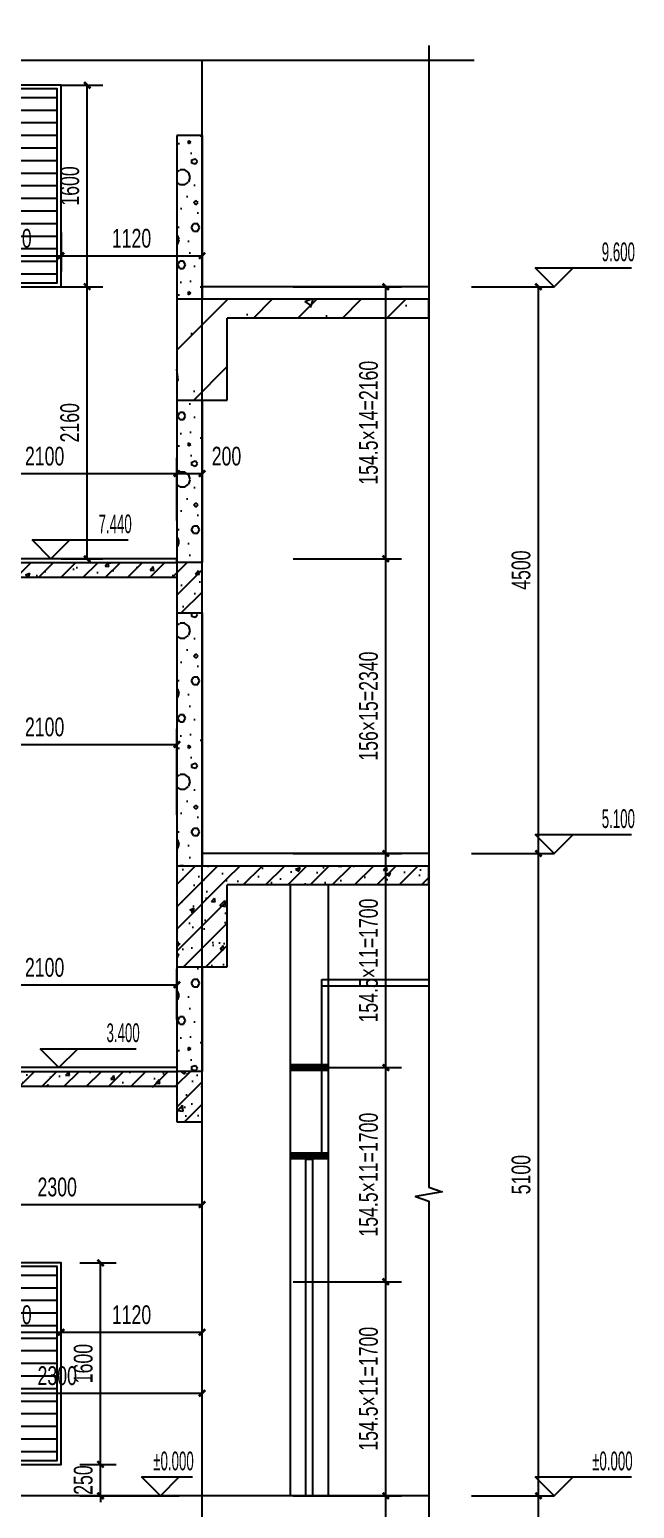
# Model space of a CAD drawing. Extents: x -26219 to 315419, y -160410 to -120810.
# Drawn here: x 114126 to 118929, y -147398 to -135656 of the extents above; entities that cross this region are included whole.
import ezdxf
from ezdxf.xclip import XClip

# ---------------------------------------------------------------- set-up
doc = ezdxf.new("R2010")
doc.units = 0
doc.header["$LTSCALE"] = 1000
doc.header["$MEASUREMENT"] = 0
doc.header["$XCLIPFRAME"] = 0
doc.linetypes.add('104-14# 核心筒$2$DOTE', pattern=[2.42, 2, -0.2, 0.02, -0.2])
doc.linetypes.add('DASH', pattern=[0.35, 0.25, -0.1])
for name, color, linetype in [('01-标注_尺寸', 124, 'Continuous'), ('01-标注_标高', 200, 'Continuous'), ('01-标注_符号', 200, 'Continuous'), ('02-TEXT_标注', 130, 'Continuous'), ('05-填充_天正', 26, 'Continuous'), ('104-14# 核心筒$2$A_AXIS-轴线', 36, '104-14# 核心筒$2$DOTE'), ('A-C_玻璃幕墙', 140, 'Continuous'), ('A-D_龙骨', 131, 'Continuous'), ('A-SUR_保温', 222, 'Continuous'), ('A-TECH_暖通', 6, 'Continuous'), ('A_AXIS-轴线', 36, 'Continuous'), ('A_STR-砌块墙', 121, 'Continuous'), ('A_STR-砼墙', 51, 'Continuous'), ('A_STR-砼柱', 51, 'Continuous'), ('S_SURFACE', 6, 'Continuous')]:
    doc.layers.add(name, color=color, linetype=linetype)
doc.styles.add('_TCH_DIM', font='ros.shx', dxfattribs={"width": 0.75, "bigfont": 'jd.shx'})
doc.styles.add('_TCH_DIM_T3', font='ros.shx', dxfattribs={"width": 0.705882, "bigfont": 'jd.shx'})
doc.dimstyles.new('_TCH_ARCH&&50', dxfattribs={"dimtxt": 148.75, "dimasz": 50, "dimexe": 125, "dimexo": 150, "dimgap": 63.125, "dimtad": 1, "dimdec": 0, "dimzin": 0, "dimdsep": 46, "dimtxsty": '_TCH_DIM_T3', "dimblk": 'ARCHTICK', "dimcen": 0.09, "dimclrt": 7, "dimazin": 2, "dimtfac": 1, "dimtdec": 0, "dimtix": 1, "dimtmove": 2, "dimatfit": 3, "dimfxl": 0, "dimtolj": 1, "dimtzin": 0, "dimarcsym": 0})
pattern_1 = [(45, (0, 0), (-88.38835, 88.38835), []), (50, (0, 0), (358.6301, -31.37607), [37.5, -412.5]), (355, (0, 0), (-69.3757, 376.0961), [30, -330]), (100.4514, (29.9, -2.6), (289.2547, 344.7198), [31.8701, -350.57106]), (46.1842, (0, 100), (533.6205, -82.7595), [56.25, -618.75]), (96.6356, (44.47, 93.1), (467.3314, 487.059), [47.8051, -525.8565]), (351.1842, (0, 100), (467.331, 487.0593), [45, -495]), (21, (50, 75), (298.45353, -201.30945), [37.5, -412.5]), (326, (50, 75), (121.6577, 362.575), [30, -330]), (71.4514, (74.87, 58.22), (420.1113, 161.26525), [31.8701, -350.57106]), (37.5, (0, 0), (6.07993, 166.44693), [0, -326, 0, -335, 0, -331.25]), (7.5, (0, 0), (131.53477, 197.20586), [0, -191, 0, -318.5, 0, -126.25]), (327.5, (-111.5, 0), (266.91122, -11.27744), [0, -125, 0, -390, 0, -517.5]), (317.5, (-161.5, 0), (291.59308, 50.0525), [0, -162.5, 0, -259, 0, -367.5])]
pattern_2 = [(0, (177, -183), (300, 600), [0, -600]), (0, (-174, -264), (300, 600), [0, -600]), (0, (21, -270), (300, 600), [0, -600]), (0, (234, -93), (300, 600), [0, -600]), (0, (-15, -300), (300, 600), [0, -600]), (0, (294, 285), (300, 600), [0, -600]), (0, (111, 237), (300, 600), [0, -600]), (0, (207, 162), (300, 600), [0, -600]), (0, (-282, 150), (300, 600), [0, -600]), (0, (12, 123), (300, 600), [0, -600]), (0, (-102, -30), (300, 600), [0, -600]), (0, (-96, -255), (300, 600), [0, -600]), (0, (129, -279), (300, 600), [0, -600]), (0, (294, -15), (300, 600), [0, -600]), (0, (-267, -108), (300, 600), [0, -600]), (0, (-216, -6), (300, 600), [0, -600]), (0, (18, -48), (300, 600), [0, -600]), (0, (-66, -135), (300, 600), [0, -600]), (0, (-114, 63), (300, 600), [0, -600]), (0, (-39, 288), (300, 600), [0, -600]), (0, (-243, -234), (300, 600), [0, -600]), (0, (87, 165), (300, 600), [0, -600]), (0, (-192, 174), (300, 600), [0, -600]), (0, (-240, 252), (300, 600), [0, -600]), (130.601294, (257.143, 97.143), (-1499.9999834, 1800.000008), [26.3416, -11037.111]), (18.43495, (214.29, 108.57), (1499.999994, 599.999996), [27.1052, -3767.6279]), (90, (214.3, 82.86), (300, 600), [25.7143, -1174.2857]), (161.56505, (240, 74.29), (-1500.000008, 599.999955), [27.1052, -3767.6279]), (53.1301, (240, 74.29), (300, 600), [28.5714, -2971.4285]), (135, (262.86, -231.43), (-300.00004, 599.99996), [24.2437, -1672.8126]), (45, (228.57, -231.43), (300, 600), [24.2437, -1672.8126]), (135, (245.71, -248.57), (-300.00004, 599.99996), [24.2437, -1672.8126]), (45, (245.71, -248.57), (300, 600), [24.2437, -1672.8126]), (116.56505, (-25.7, 171.43), (-5e-05, 1200), [31.9438, -638.8765]), (180, (-40, 200), (-300, 600), [34.2857, -565.7142]), (63.43495, (-88.57, 171.43), (3e-06, 1200), [31.9438, -638.8765]), (116.56505, (-74.3, 142.86), (-5e-05, 1200), [31.9438, -638.8765]), (0, (-74.3, 142.86), (300, 600), [34.2857, -565.7142]), (63.43495, (-40, 142.86), (3e-06, 1200), [31.9438, -638.8765]), (107.102728, (200, -31.429), (-899.9999656, 3000.0000048), [38.8613, -16282.9025]), (143.972626, (188.57, 5.714), (-5699.999928, 4199.999995), [38.8613, -8122.02]), (180, (157.14, 28.6), (-300, 600), [37.1429, -562.8571]), (36.027373, (88.57, 5.714), (5699.999958, 4199.999955), [38.8613, -8122.02]), (71.56505, (77.14, -28.57), (900.000005, 2999.999995), [36.1403, -3758.5928]), (107.102728, (88.571, -65.714), (-899.9999656, 3000.0000048), [38.8613, -16282.9025]), (143.972626, (120, -88.57), (-5699.999928, 4199.999995), [38.8613, -8122.02]), (0, (120, -88.6), (300, 600), [37.1429, -562.8571]), (36.027373, (157.143, -88.57), (5699.999958, 4199.999955), [38.8613, -8122.02]), (71.56505, (188.57, -65.71), (900.000005, 2999.999995), [36.1403, -3758.5928]), (150.25512, (205.714, 248.57), (-900.000002, 599.999993), [23.035, -4814.3196]), (90, (185.7, 237.14), (300, 600), [22.8571, -1177.1427]), (29.74488, (185.714, 237.14), (900, 599.999997), [23.035, -4814.3196]), (116.56505, (65.7, -177.14), (-5e-05, 1200), [31.9438, -638.8765]), (168.690067, (51.43, -148.57), (-2700.000002, 599.999985), [29.1373, -6089.6855]), (41.185925, (0, -162.857), (7499.9999546, 6599.9999423), [30.3718, -12725.802]), (90, (0, -191.43), (300, 600), [28.5714, -1171.4285]), (138.814074, (22.857, -211.429), (-7499.9998667, 6600.000042), [30.3718, -12725.802]), (16.699244, (22.857, -211.429), (9899.9999255, 2999.9999686), [29.8295, -12498.5375]), (60.945396, (51.43, -202.857), (299.999999, 599.9999947), [29.416, -12325.3395]), (109.983106, (-185.714, 74.286), (-1500.0000056, 4199.999989), [33.442, -14012.1975]), (155.556045, (-197.143, 105.714), (-3900.000015, 1799.9999626), [34.523, -14465.1315]), (24.443955, (-260, 105.714), (3900.000002, 1799.9999913), [34.523, -14465.1315]), (70.016893, (-271.429, 74.286), (1500.0000045, 4199.9999896), [33.442, -14012.1975]), (109.983106, (-260, 42.857), (-1500.0000056, 4199.999989), [33.442, -14012.1975]), (160.016893, (-228.57, 31.43), (-1500.000001, 599.999973), [33.442, -6989.3775]), (19.983107, (-228.57, 31.43), (1499.999992, 599.999999), [33.442, -6989.3775]), (70.016893, (-197.143, 42.857), (1500.0000045, 4199.9999896), [33.442, -14012.1975]), (122.005383, (37.14, 20), (-300.00004, 599.99997), [26.9542, -5633.434]), (18.43495, (-2.86, 34.29), (1499.999994, 599.999996), [27.1052, -3767.6279]), (90, (-2.86, 8.57), (300, 600), [25.7143, -1174.2857]), (161.56505, (22.86, 0), (-1500.000008, 599.999955), [27.1052, -3767.6279]), (54.462322, (22.857, 0), (2099.999997, 2999.9999955), [24.578, -10298.2115]), (116.56505, (-137.14, -125.7), (-5e-05, 1200), [31.9438, -638.8765]), (180, (-151.4, -97.14), (-300, 600), [31.4286, -568.5714]), (59.036243, (-200, -125.714), (300.000001, 599.999997), [33.3197, -6963.822]), (120.963756, (-182.857, -154.286), (-300.000041, 599.999972), [33.3197, -6963.822]), (0, (-182.86, -154.3), (300, 600), [31.4286, -568.5714]), (63.43495, (-151.43, -154.3), (3e-06, 1200), [31.9438, -638.8765])]

# ---------------------------------------------------------------- blocks, each defined once
blk = doc.blocks.new('104-14# 核心筒')
at = {"layer": '104-14# 核心筒$2$A_AXIS-轴线'}
blk.add_line((115900, 317833.6), (115900, 259754.9), dxfattribs=at)
blk = doc.blocks.new('dididi')
at = {"layer": '05-填充_天正', "linetype": 'DASH'}
for p, q in [((420, 1500), (30, 1500)), ((420, 1400), (30, 1400)), ((420, 1300), (30, 1300)), ((420, 1200), (30, 1200)), ((420, 1100), (30, 1100)), ((420, 1000), (30, 1000)), ((420, 900), (30, 900)), ((420, 800), (30, 800)), ((420, 700), (30, 700)), ((420, 600), (30, 600)), ((420, 500), (30, 500)), ((420, 400), (30, 400)), ((420, 300), (30, 300)), ((420, 200), (30, 200)), ((420, 100), (30, 100))]:
    blk.add_line(p, q, dxfattribs=at)
at = {"layer": '05-填充_天正'}
for p, q in [((670, 1500), (420, 1500)), ((670, 1400), (420, 1400)), ((670, 1300), (420, 1300)), ((670, 1200), (420, 1200)), ((670, 1100), (420, 1100)), ((670, 1000), (420, 1000)), ((670, 900), (420, 900)), ((670, 800), (420, 800)), ((670, 700), (420, 700)), ((670, 600), (420, 600)), ((670, 500), (420, 500)), ((670, 400), (420, 400)), ((670, 300), (420, 300)), ((670, 200), (420, 200)), ((670, 100), (420, 100))]:
    blk.add_line(p, q, dxfattribs=at)
at = {"layer": '05-填充_天正', "linetype": 'DASH'}
blk.add_lwpolyline([(420, 1570), (30, 1570), (30, 30), (420, 30)], dxfattribs=at)
at = {"layer": '05-填充_天正'}
blk.add_lwpolyline([(420, 30), (670, 30), (670, 1570), (420, 1570)], dxfattribs=at)
at = {"layer": 'A-TECH_暖通', "linetype": 'DASH'}
blk.add_lwpolyline([(420, 1600), (0, 1600), (0, 0), (420, 0)], dxfattribs=at)
at = {"layer": 'A-TECH_暖通'}
blk.add_lwpolyline([(420, 0), (700, 0), (700, 1600), (420, 1600)], dxfattribs=at)
blk = doc.blocks.new('_ArchTick')
at = {"color": 0, "linetype": 'ByBlock', "const_width": 0.4}
blk.add_lwpolyline([(-0.5, -0.5), (0.5, 0.5)], dxfattribs=at)
blk = doc.blocks.new('*D1117')
at = {"layer": '01-标注_尺寸', "color": 0, "lineweight": -2, "transparency": 16777216}
for p, q in [((113196, -139554), (113196, -139056)), ((115296, -139554), (115296, -139056)), ((113196, -139181), (115296, -139181))]:
    blk.add_line(p, q, dxfattribs=at)
at = {"layer": 'Defpoints', "color": 0, "transparency": 16777216}
for p in [(115296, -139181), (113196, -139704), (115296, -139704)]:
    blk.add_point(p, dxfattribs=at)
at = {"layer": '01-标注_尺寸', "color": 0, "lineweight": -2, "transparency": 16777216, "xscale": 50, "yscale": 50, "zscale": 50, "rotation": 180}
blk.add_blockref('_ArchTick', (113196, -139181), dxfattribs=at)
at = {"layer": '01-标注_尺寸', "color": 0, "lineweight": -2, "transparency": 16777216, "xscale": 50, "yscale": 50, "zscale": 50}
blk.add_blockref('_ArchTick', (115296, -139181), dxfattribs=at)
at = {"layer": '01-标注_尺寸', "color": 7, "transparency": 16777216, "insert": (114246, -139044), "char_height": 148.8, "attachment_point": 5, "style": '_TCH_DIM_T3'}
blk.add_mtext('\\A1;2100', dxfattribs=at)
blk = doc.blocks.new('*D1118')
at = {"layer": '01-标注_尺寸', "color": 0, "lineweight": -2, "transparency": 16777216}
for p, q in [((115296, -139554), (115296, -139056)), ((115496, -139554), (115496, -139056)), ((115296, -139181), (115496, -139181))]:
    blk.add_line(p, q, dxfattribs=at)
at = {"layer": 'Defpoints', "color": 0, "transparency": 16777216}
for p in [(115496, -139181), (115296, -139704), (115496, -139704)]:
    blk.add_point(p, dxfattribs=at)
at = {"layer": '01-标注_尺寸', "color": 0, "lineweight": -2, "transparency": 16777216, "xscale": 50, "yscale": 50, "zscale": 50, "rotation": 180}
blk.add_blockref('_ArchTick', (115296, -139181), dxfattribs=at)
at = {"layer": '01-标注_尺寸', "color": 0, "lineweight": -2, "transparency": 16777216, "xscale": 50, "yscale": 50, "zscale": 50}
blk.add_blockref('_ArchTick', (115496, -139181), dxfattribs=at)
at = {"layer": '01-标注_尺寸', "color": 7, "transparency": 16777216, "insert": (115690, -139044), "char_height": 148.8, "attachment_point": 5, "style": '_TCH_DIM_T3'}
blk.add_mtext('\\A1;200', dxfattribs=at)
blk = doc.blocks.new('*D1119')
at = {"layer": '01-标注_尺寸', "color": 0, "lineweight": -2, "transparency": 16777216}
for p, q in [((113196, -143517), (113196, -143115)), ((115296, -143517), (115296, -143115)), ((113196, -143240), (115296, -143240))]:
    blk.add_line(p, q, dxfattribs=at)
at = {"layer": 'Defpoints', "color": 0, "transparency": 16777216}
for p in [(115296, -143240), (113196, -143667), (115296, -143667)]:
    blk.add_point(p, dxfattribs=at)
at = {"layer": '01-标注_尺寸', "color": 0, "lineweight": -2, "transparency": 16777216, "xscale": 50, "yscale": 50, "zscale": 50, "rotation": 180}
blk.add_blockref('_ArchTick', (113196, -143240), dxfattribs=at)
at = {"layer": '01-标注_尺寸', "color": 0, "lineweight": -2, "transparency": 16777216, "xscale": 50, "yscale": 50, "zscale": 50}
blk.add_blockref('_ArchTick', (115296, -143240), dxfattribs=at)
at = {"layer": '01-标注_尺寸', "color": 7, "transparency": 16777216, "insert": (114246, -143103), "char_height": 148.8, "attachment_point": 5, "style": '_TCH_DIM_T3'}
blk.add_mtext('\\A1;2100', dxfattribs=at)
blk = doc.blocks.new('*D1123')
at = {"layer": '01-标注_尺寸', "color": 0, "lineweight": -2, "transparency": 16777216}
for p, q in [((113196, -141892), (113196, -141207)), ((115296, -141892), (115296, -141207)), ((113196, -141332), (115296, -141332))]:
    blk.add_line(p, q, dxfattribs=at)
at = {"layer": 'Defpoints', "color": 0, "transparency": 16777216}
for p in [(115296, -141332), (113196, -142042), (115296, -142042)]:
    blk.add_point(p, dxfattribs=at)
at = {"layer": '01-标注_尺寸', "color": 0, "lineweight": -2, "transparency": 16777216, "xscale": 50, "yscale": 50, "zscale": 50, "rotation": 180}
blk.add_blockref('_ArchTick', (113196, -141332), dxfattribs=at)
at = {"layer": '01-标注_尺寸', "color": 0, "lineweight": -2, "transparency": 16777216, "xscale": 50, "yscale": 50, "zscale": 50}
blk.add_blockref('_ArchTick', (115296, -141332), dxfattribs=at)
at = {"layer": '01-标注_尺寸', "color": 7, "transparency": 16777216, "insert": (114246, -141194), "char_height": 148.8, "attachment_point": 5, "style": '_TCH_DIM_T3'}
blk.add_mtext('\\A1;2100', dxfattribs=at)
blk = doc.blocks.new('*D1130')
at = {"layer": '01-标注_尺寸', "color": 0, "lineweight": -2, "transparency": 16777216}
for p, q in [((116220, -147298), (117080, -147298)), ((116955, -149168), (116955, -147298)), ((116220, -149168), (117080, -149168))]:
    blk.add_line(p, q, dxfattribs=at)
at = {"layer": 'Defpoints', "color": 0, "transparency": 16777216}
for p in [(116070, -147298), (116955, -147298), (116070, -149168)]:
    blk.add_point(p, dxfattribs=at)
at = {"layer": '01-标注_尺寸', "color": 0, "lineweight": -2, "transparency": 16777216, "xscale": 50, "yscale": 50, "zscale": 50}
for p, rotation in [((116955, -147298), 90), ((116955, -149168), 270)]:
    blk.add_blockref('_ArchTick', p, dxfattribs=dict(at, rotation=rotation))
at = {"layer": '01-标注_尺寸', "color": 7, "transparency": 16777216, "insert": (116818, -148233), "char_height": 148.75, "attachment_point": 5, "rotation": 90, "style": '_TCH_DIM_T3'}
blk.add_mtext('\\A1;170×11=1870', dxfattribs=at)
blk = doc.blocks.new('*D1131')
at = {"layer": '01-标注_尺寸', "color": 0, "lineweight": -2, "transparency": 16777216}
for p, q in [((116220, -145598), (117080, -145598)), ((116955, -147298), (116955, -145598)), ((116220, -147298), (117080, -147298))]:
    blk.add_line(p, q, dxfattribs=at)
at = {"layer": 'Defpoints', "color": 0, "transparency": 16777216}
for p in [(116070, -145598), (116955, -145598), (116070, -147298)]:
    blk.add_point(p, dxfattribs=at)
at = {"layer": '01-标注_尺寸', "color": 0, "lineweight": -2, "transparency": 16777216, "xscale": 50, "yscale": 50, "zscale": 50}
for p, rotation in [((116955, -145598), 90), ((116955, -147298), 270)]:
    blk.add_blockref('_ArchTick', p, dxfattribs=dict(at, rotation=rotation))
at = {"layer": '01-标注_尺寸', "color": 7, "transparency": 16777216, "insert": (116818, -146448), "char_height": 148.75, "attachment_point": 5, "rotation": 90, "style": '_TCH_DIM_T3'}
blk.add_mtext('\\A1;154.5×11=1700', dxfattribs=at)
blk = doc.blocks.new('*D1132')
at = {"layer": '01-标注_尺寸', "color": 0, "lineweight": -2, "transparency": 16777216}
for p, q in [((116220, -143898), (117080, -143898)), ((116955, -145598), (116955, -143898)), ((116220, -145598), (117080, -145598))]:
    blk.add_line(p, q, dxfattribs=at)
at = {"layer": 'Defpoints', "color": 0, "transparency": 16777216}
for p in [(116070, -143898), (116955, -143898), (116070, -145598)]:
    blk.add_point(p, dxfattribs=at)
at = {"layer": '01-标注_尺寸', "color": 0, "lineweight": -2, "transparency": 16777216, "xscale": 50, "yscale": 50, "zscale": 50}
for p, rotation in [((116955, -143898), 90), ((116955, -145598), 270)]:
    blk.add_blockref('_ArchTick', p, dxfattribs=dict(at, rotation=rotation))
at = {"layer": '01-标注_尺寸', "color": 7, "transparency": 16777216, "insert": (116818, -144748), "char_height": 148.75, "attachment_point": 5, "rotation": 90, "style": '_TCH_DIM_T3'}
blk.add_mtext('\\A1;154.5×11=1700', dxfattribs=at)
blk = doc.blocks.new('*D1133')
at = {"layer": '01-标注_尺寸', "color": 0, "lineweight": -2, "transparency": 16777216}
for p, q in [((116220, -142198), (117080, -142198)), ((116955, -143898), (116955, -142198)), ((116220, -143898), (117080, -143898))]:
    blk.add_line(p, q, dxfattribs=at)
at = {"layer": 'Defpoints', "color": 0, "transparency": 16777216}
for p in [(116070, -142198), (116955, -142198), (116070, -143898)]:
    blk.add_point(p, dxfattribs=at)
at = {"layer": '01-标注_尺寸', "color": 0, "lineweight": -2, "transparency": 16777216, "xscale": 50, "yscale": 50, "zscale": 50}
for p, rotation in [((116955, -142198), 90), ((116955, -143898), 270)]:
    blk.add_blockref('_ArchTick', p, dxfattribs=dict(at, rotation=rotation))
at = {"layer": '01-标注_尺寸', "color": 7, "transparency": 16777216, "insert": (116818, -143048), "char_height": 148.75, "attachment_point": 5, "rotation": 90, "style": '_TCH_DIM_T3'}
blk.add_mtext('\\A1;154.5×11=1700', dxfattribs=at)
blk = doc.blocks.new('*D1134')
at = {"layer": '01-标注_尺寸', "color": 0, "lineweight": -2, "transparency": 16777216}
for p, q in [((116220, -139858), (117080, -139858)), ((116955, -142198), (116955, -139858)), ((116220, -142198), (117080, -142198))]:
    blk.add_line(p, q, dxfattribs=at)
at = {"layer": 'Defpoints', "color": 0, "transparency": 16777216}
for p in [(116070, -139858), (116955, -139858), (116070, -142198)]:
    blk.add_point(p, dxfattribs=at)
at = {"layer": '01-标注_尺寸', "color": 0, "lineweight": -2, "transparency": 16777216, "xscale": 50, "yscale": 50, "zscale": 50}
for p, rotation in [((116955, -139858), 90), ((116955, -142198), 270)]:
    blk.add_blockref('_ArchTick', p, dxfattribs=dict(at, rotation=rotation))
at = {"layer": '01-标注_尺寸', "color": 7, "transparency": 16777216, "insert": (116818, -141028), "char_height": 148.75, "attachment_point": 5, "rotation": 90, "style": '_TCH_DIM_T3'}
blk.add_mtext('\\A1;156×15=2340', dxfattribs=at)
blk = doc.blocks.new('*D1135')
at = {"layer": '01-标注_尺寸', "color": 0, "lineweight": -2, "transparency": 16777216}
for p, q in [((116220, -137698), (117080, -137698)), ((116955, -139858), (116955, -137698)), ((116220, -139858), (117080, -139858))]:
    blk.add_line(p, q, dxfattribs=at)
at = {"layer": 'Defpoints', "color": 0, "transparency": 16777216}
for p in [(116070, -137698), (116955, -137698), (116070, -139858)]:
    blk.add_point(p, dxfattribs=at)
at = {"layer": '01-标注_尺寸', "color": 0, "lineweight": -2, "transparency": 16777216, "xscale": 50, "yscale": 50, "zscale": 50}
for p, rotation in [((116955, -137698), 90), ((116955, -139858), 270)]:
    blk.add_blockref('_ArchTick', p, dxfattribs=dict(at, rotation=rotation))
at = {"layer": '01-标注_尺寸', "color": 7, "transparency": 16777216, "insert": (116818, -138778), "char_height": 148.75, "attachment_point": 5, "rotation": 90, "style": '_TCH_DIM_T3'}
blk.add_mtext('\\A1;154.5×14=2160', dxfattribs=at)
blk = doc.blocks.new('*D1136')
at = {"layer": '01-标注_尺寸', "color": 0, "lineweight": -2, "transparency": 16777216}
for p, q in [((113196, -145293), (113196, -144860)), ((115496, -145293), (115496, -144860)), ((113196, -144985), (115496, -144985))]:
    blk.add_line(p, q, dxfattribs=at)
at = {"layer": 'Defpoints', "color": 0, "transparency": 16777216}
for p in [(115496, -144985), (113196, -145443), (115496, -145443)]:
    blk.add_point(p, dxfattribs=at)
at = {"layer": '01-标注_尺寸', "color": 0, "lineweight": -2, "transparency": 16777216, "xscale": 50, "yscale": 50, "zscale": 50, "rotation": 180}
blk.add_blockref('_ArchTick', (113196, -144985), dxfattribs=at)
at = {"layer": '01-标注_尺寸', "color": 0, "lineweight": -2, "transparency": 16777216, "xscale": 50, "yscale": 50, "zscale": 50}
blk.add_blockref('_ArchTick', (115496, -144985), dxfattribs=at)
at = {"layer": '01-标注_尺寸', "color": 7, "transparency": 16777216, "insert": (114346, -144847), "char_height": 148.8, "attachment_point": 5, "style": '_TCH_DIM_T3'}
blk.add_mtext('\\A1;2300', dxfattribs=at)
blk = doc.blocks.new('*D1140')
at = {"layer": '01-标注_尺寸', "color": 0, "lineweight": -2, "transparency": 16777216}
for p, q in [((113196, -146791), (113196, -146358)), ((115496, -146791), (115496, -146358)), ((113196, -146483), (115496, -146483))]:
    blk.add_line(p, q, dxfattribs=at)
at = {"layer": 'Defpoints', "color": 0, "transparency": 16777216}
for p in [(115496, -146483), (113196, -146941), (115496, -146941)]:
    blk.add_point(p, dxfattribs=at)
at = {"layer": '01-标注_尺寸', "color": 0, "lineweight": -2, "transparency": 16777216, "xscale": 50, "yscale": 50, "zscale": 50, "rotation": 180}
blk.add_blockref('_ArchTick', (113196, -146483), dxfattribs=at)
at = {"layer": '01-标注_尺寸', "color": 0, "lineweight": -2, "transparency": 16777216, "xscale": 50, "yscale": 50, "zscale": 50}
blk.add_blockref('_ArchTick', (115496, -146483), dxfattribs=at)
at = {"layer": '01-标注_尺寸', "color": 7, "transparency": 16777216, "insert": (114346, -146345), "char_height": 148.8, "attachment_point": 5, "style": '_TCH_DIM_T3'}
blk.add_mtext('\\A1;2300', dxfattribs=at)
blk = doc.blocks.new('*D1148')
at = {"layer": '01-标注_尺寸', "color": 0, "lineweight": -2, "transparency": 16777216}
for p, q in [((117634, -147298), (118292, -147298)), ((118167, -153548), (118167, -147298)), ((117634, -153548), (118292, -153548))]:
    blk.add_line(p, q, dxfattribs=at)
at = {"layer": 'Defpoints', "color": 0, "transparency": 16777216}
for p in [(117484, -147298), (118167, -147298), (117484, -153548)]:
    blk.add_point(p, dxfattribs=at)
at = {"layer": '01-标注_尺寸', "color": 0, "lineweight": -2, "transparency": 16777216, "xscale": 50, "yscale": 50, "zscale": 50}
for p, rotation in [((118167, -147298), 90), ((118167, -153548), 270)]:
    blk.add_blockref('_ArchTick', p, dxfattribs=dict(at, rotation=rotation))
at = {"layer": '01-标注_尺寸', "color": 7, "transparency": 16777216, "insert": (118029, -150423), "char_height": 148.8, "attachment_point": 5, "rotation": 90, "style": '_TCH_DIM_T3'}
blk.add_mtext('\\A1;6250', dxfattribs=at)
blk = doc.blocks.new('*D1149')
at = {"layer": '01-标注_尺寸', "color": 0, "lineweight": -2, "transparency": 16777216}
for p, q in [((117634, -142198), (118292, -142198)), ((118167, -147298), (118167, -142198)), ((117634, -147298), (118292, -147298))]:
    blk.add_line(p, q, dxfattribs=at)
at = {"layer": 'Defpoints', "color": 0, "transparency": 16777216}
for p in [(117484, -142198), (118167, -142198), (117484, -147298)]:
    blk.add_point(p, dxfattribs=at)
at = {"layer": '01-标注_尺寸', "color": 0, "lineweight": -2, "transparency": 16777216, "xscale": 50, "yscale": 50, "zscale": 50}
for p, rotation in [((118167, -142198), 90), ((118167, -147298), 270)]:
    blk.add_blockref('_ArchTick', p, dxfattribs=dict(at, rotation=rotation))
at = {"layer": '01-标注_尺寸', "color": 7, "transparency": 16777216, "insert": (118029, -144748), "char_height": 148.8, "attachment_point": 5, "rotation": 90, "style": '_TCH_DIM_T3'}
blk.add_mtext('\\A1;5100', dxfattribs=at)
blk = doc.blocks.new('*D1150')
at = {"layer": '01-标注_尺寸', "color": 0, "lineweight": -2, "transparency": 16777216}
for p, q in [((117634, -137698), (118292, -137698)), ((118167, -142198), (118167, -137698)), ((117634, -142198), (118292, -142198))]:
    blk.add_line(p, q, dxfattribs=at)
at = {"layer": 'Defpoints', "color": 0, "transparency": 16777216}
for p in [(117484, -137698), (118167, -137698), (117484, -142198)]:
    blk.add_point(p, dxfattribs=at)
at = {"layer": '01-标注_尺寸', "color": 0, "lineweight": -2, "transparency": 16777216, "xscale": 50, "yscale": 50, "zscale": 50}
for p, rotation in [((118167, -137698), 90), ((118167, -142198), 270)]:
    blk.add_blockref('_ArchTick', p, dxfattribs=dict(at, rotation=rotation))
at = {"layer": '01-标注_尺寸', "color": 7, "transparency": 16777216, "insert": (118029, -139948), "char_height": 148.8, "attachment_point": 5, "rotation": 90, "style": '_TCH_DIM_T3'}
blk.add_mtext('\\A1;4500', dxfattribs=at)
blk = doc.blocks.new('*D1741')
at = {"layer": '01-标注_尺寸', "color": 0, "lineweight": -2, "transparency": 16777216}
for p, q in [((113676, -146201), (113676, -145874)), ((114376, -146201), (114376, -145874)), ((113676, -145999), (114376, -145999))]:
    blk.add_line(p, q, dxfattribs=at)
at = {"layer": 'Defpoints', "color": 0, "transparency": 16777216}
for p in [(114376, -145999), (113676, -146351), (114376, -146351)]:
    blk.add_point(p, dxfattribs=at)
at = {"layer": '01-标注_尺寸', "color": 0, "lineweight": -2, "transparency": 16777216, "xscale": 50, "yscale": 50, "zscale": 50, "rotation": 180}
blk.add_blockref('_ArchTick', (113676, -145999), dxfattribs=at)
at = {"layer": '01-标注_尺寸', "color": 0, "lineweight": -2, "transparency": 16777216, "xscale": 50, "yscale": 50, "zscale": 50}
blk.add_blockref('_ArchTick', (114376, -145999), dxfattribs=at)
at = {"layer": '01-标注_尺寸', "color": 7, "transparency": 16777216, "insert": (114026, -145861), "char_height": 148.8, "attachment_point": 5, "style": '_TCH_DIM_T3'}
blk.add_mtext('\\A1;700', dxfattribs=at)
blk = doc.blocks.new('*D1742')
at = {"layer": '01-标注_尺寸', "color": 0, "lineweight": -2, "transparency": 16777216}
for p, q in [((114376, -146201), (114376, -145874)), ((115496, -146201), (115496, -145874)), ((114376, -145999), (115496, -145999))]:
    blk.add_line(p, q, dxfattribs=at)
at = {"layer": 'Defpoints', "color": 0, "transparency": 16777216}
for p in [(115496, -145999), (114376, -146351), (115496, -146351)]:
    blk.add_point(p, dxfattribs=at)
at = {"layer": '01-标注_尺寸', "color": 0, "lineweight": -2, "transparency": 16777216, "xscale": 50, "yscale": 50, "zscale": 50, "rotation": 180}
blk.add_blockref('_ArchTick', (114376, -145999), dxfattribs=at)
at = {"layer": '01-标注_尺寸', "color": 0, "lineweight": -2, "transparency": 16777216, "xscale": 50, "yscale": 50, "zscale": 50}
blk.add_blockref('_ArchTick', (115496, -145999), dxfattribs=at)
at = {"layer": '01-标注_尺寸', "color": 7, "transparency": 16777216, "insert": (114936, -145861), "char_height": 148.8, "attachment_point": 5, "style": '_TCH_DIM_T3'}
blk.add_mtext('\\A1;1120', dxfattribs=at)
blk = doc.blocks.new('*D1743')
at = {"layer": '01-标注_尺寸', "color": 0, "lineweight": -2, "transparency": 16777216}
for p, q in [((114376, -136098), (114709, -136098)), ((114584, -137698), (114584, -136098)), ((114376, -137698), (114709, -137698))]:
    blk.add_line(p, q, dxfattribs=at)
at = {"layer": 'Defpoints', "color": 0, "transparency": 16777216}
for p in [(114226, -136098), (114584, -136098), (114226, -137698)]:
    blk.add_point(p, dxfattribs=at)
at = {"layer": '01-标注_尺寸', "color": 0, "lineweight": -2, "transparency": 16777216, "xscale": 50, "yscale": 50, "zscale": 50}
for p, rotation in [((114584, -136098), 90), ((114584, -137698), 270)]:
    blk.add_blockref('_ArchTick', p, dxfattribs=dict(at, rotation=rotation))
at = {"layer": '01-标注_尺寸', "color": 7, "transparency": 16777216, "insert": (114446, -136898), "char_height": 148.8, "attachment_point": 5, "rotation": 90, "style": '_TCH_DIM_T3'}
blk.add_mtext('\\A1;1600', dxfattribs=at)
blk = doc.blocks.new('*D1744')
at = {"layer": '01-标注_尺寸', "color": 0, "lineweight": -2, "transparency": 16777216}
for p, q in [((114376, -137698), (114709, -137698)), ((114584, -139858), (114584, -137698)), ((114376, -139858), (114709, -139858))]:
    blk.add_line(p, q, dxfattribs=at)
at = {"layer": 'Defpoints', "color": 0, "transparency": 16777216}
for p in [(114226, -137698), (114584, -137698), (114226, -139858)]:
    blk.add_point(p, dxfattribs=at)
at = {"layer": '01-标注_尺寸', "color": 0, "lineweight": -2, "transparency": 16777216, "xscale": 50, "yscale": 50, "zscale": 50}
for p, rotation in [((114584, -137698), 90), ((114584, -139858), 270)]:
    blk.add_blockref('_ArchTick', p, dxfattribs=dict(at, rotation=rotation))
at = {"layer": '01-标注_尺寸', "color": 7, "transparency": 16777216, "insert": (114446, -138778), "char_height": 148.8, "attachment_point": 5, "rotation": 90, "style": '_TCH_DIM_T3'}
blk.add_mtext('\\A1;2160', dxfattribs=at)
blk = doc.blocks.new('*D1745')
at = {"layer": '01-标注_尺寸', "color": 0, "lineweight": -2, "transparency": 16777216}
for p, q in [((113676, -137268), (113676, -137577)), ((114376, -137268), (114376, -137577)), ((113676, -137452), (114376, -137452))]:
    blk.add_line(p, q, dxfattribs=at)
at = {"layer": 'Defpoints', "color": 0, "transparency": 16777216}
for p in [(113676, -137118), (114376, -137118), (114376, -137452)]:
    blk.add_point(p, dxfattribs=at)
at = {"layer": '01-标注_尺寸', "color": 0, "lineweight": -2, "transparency": 16777216, "xscale": 50, "yscale": 50, "zscale": 50, "rotation": 180}
blk.add_blockref('_ArchTick', (113676, -137452), dxfattribs=at)
at = {"layer": '01-标注_尺寸', "color": 0, "lineweight": -2, "transparency": 16777216, "xscale": 50, "yscale": 50, "zscale": 50}
blk.add_blockref('_ArchTick', (114376, -137452), dxfattribs=at)
at = {"layer": '01-标注_尺寸', "color": 7, "transparency": 16777216, "insert": (114026, -137314), "char_height": 148.8, "attachment_point": 5, "style": '_TCH_DIM_T3'}
blk.add_mtext('\\A1;700', dxfattribs=at)
blk = doc.blocks.new('*D1746')
at = {"layer": '01-标注_尺寸', "color": 0, "lineweight": -2, "transparency": 16777216}
for p, q in [((114376, -137268), (114376, -137577)), ((115496, -137268), (115496, -137577)), ((114376, -137452), (115496, -137452))]:
    blk.add_line(p, q, dxfattribs=at)
at = {"layer": 'Defpoints', "color": 0, "transparency": 16777216}
for p in [(114376, -137118), (115496, -137118), (115496, -137452)]:
    blk.add_point(p, dxfattribs=at)
at = {"layer": '01-标注_尺寸', "color": 0, "lineweight": -2, "transparency": 16777216, "xscale": 50, "yscale": 50, "zscale": 50, "rotation": 180}
blk.add_blockref('_ArchTick', (114376, -137452), dxfattribs=at)
at = {"layer": '01-标注_尺寸', "color": 0, "lineweight": -2, "transparency": 16777216, "xscale": 50, "yscale": 50, "zscale": 50}
blk.add_blockref('_ArchTick', (115496, -137452), dxfattribs=at)
at = {"layer": '01-标注_尺寸', "color": 7, "transparency": 16777216, "insert": (114936, -137314), "char_height": 148.8, "attachment_point": 5, "style": '_TCH_DIM_T3'}
blk.add_mtext('\\A1;1120', dxfattribs=at)
blk = doc.blocks.new('*D1747')
at = {"layer": '01-标注_尺寸', "color": 0, "lineweight": -2, "transparency": 16777216}
for p, q in [((114526, -145448), (114815, -145448)), ((114690, -147048), (114690, -145448)), ((114526, -147048), (114815, -147048))]:
    blk.add_line(p, q, dxfattribs=at)
at = {"layer": 'Defpoints', "color": 0, "transparency": 16777216}
for p in [(114376, -145448), (114690, -145448), (114376, -147048)]:
    blk.add_point(p, dxfattribs=at)
at = {"layer": '01-标注_尺寸', "color": 0, "lineweight": -2, "transparency": 16777216, "xscale": 50, "yscale": 50, "zscale": 50}
for p, rotation in [((114690, -145448), 90), ((114690, -147048), 270)]:
    blk.add_blockref('_ArchTick', p, dxfattribs=dict(at, rotation=rotation))
at = {"layer": '01-标注_尺寸', "color": 7, "transparency": 16777216, "insert": (114553, -146248), "char_height": 148.8, "attachment_point": 5, "rotation": 90, "style": '_TCH_DIM_T3'}
blk.add_mtext('\\A1;1600', dxfattribs=at)
blk = doc.blocks.new('*D1748')
at = {"layer": '01-标注_尺寸', "color": 0, "lineweight": -2, "transparency": 16777216}
for p, q in [((114690, -147048), (114690, -146998)), ((114526, -147048), (114815, -147048)), ((114690, -147298), (114690, -147048)), ((114526, -147298), (114815, -147298)), ((114690, -147298), (114690, -147348))]:
    blk.add_line(p, q, dxfattribs=at)
at = {"layer": 'Defpoints', "color": 0, "transparency": 16777216}
for p in [(114376, -147048), (114690, -147048), (114376, -147298)]:
    blk.add_point(p, dxfattribs=at)
at = {"layer": '01-标注_尺寸', "color": 0, "lineweight": -2, "transparency": 16777216, "xscale": 50, "yscale": 50, "zscale": 50}
for p, rotation in [((114690, -147048), 270), ((114690, -147298), 90)]:
    blk.add_blockref('_ArchTick', p, dxfattribs=dict(at, rotation=rotation))
at = {"layer": '01-标注_尺寸', "color": 7, "transparency": 16777216, "insert": (114553, -147173), "char_height": 148.8, "attachment_point": 5, "rotation": 90, "style": '_TCH_DIM_T3'}
blk.add_mtext('\\A1;250', dxfattribs=at)

msp = doc.modelspace()

# ---------------------------------------------------------------- hatches: boundary and pattern name
at = {"layer": '05-填充_天正'}
h = msp.add_hatch(dxfattribs=at)
h.set_pattern_fill('加气混凝土', color=256, scale=50, style=0)
h.set_pattern_definition(pattern_2)
h.paths.add_polyline_path([(115296.3, -137798), (115496.3, -137798), (115496.3, -136498), (115296.3, -136498)])
h = msp.add_hatch(dxfattribs=at)
h.set_pattern_fill('钢筋混凝土', color=256, scale=150, style=0)
h.set_pattern_definition([(45, (0, 0), (-265.16504, 265.16504), []), (50, (0, 0), (1075.8903, -94.128), [112.5, -1237.5]), (355, (0, 0), (-208.127, 1128.288), [90, -990]), (100.4514, (89.7, -7.8), (867.764, 1034.1593), [95.61, -1051.713]), (46.1842, (0, 300), (1600.862, -248.279), [168.75, -1856.25]), (96.6356, (133.4, 279.3), (1401.994, 1461.177), [143.415, -1577.57]), (351.1842, (0, 300), (1401.993, 1461.178), [135, -1485]), (21, (150, 225), (895.3606, -603.9283), [112.5, -1237.5]), (326, (150, 225), (364.973, 1087.725), [90, -990]), (71.4514, (224.6, 174.7), (1260.334, 483.796), [95.61, -1051.713]), (37.5, (0, 0), (18.2398, 499.3408), [0, -978, 0, -1005, 0, -993.75]), (7.5, (0, 0), (394.6043, 591.6176), [0, -573, 0, -955.5, 0, -378.75]), (327.5, (-334.5, 0), (800.73365, -33.8323), [0, -375, 0, -1170, 0, -1552.5]), (317.5, (-484.5, 0), (874.7793, 150.1575), [0, -487.5, 0, -777, 0, -1102.5])])
h.paths.add_polyline_path([(115296.3, -138598), (115696.3, -138598), (115696.3, -137798), (115296.3, -137798)])
h = msp.add_hatch(dxfattribs=at)
h.set_pattern_fill('钢筋混凝土', color=256, scale=100, style=0)
h.set_pattern_definition([(45, (0, 0), (-176.7767, 176.7767), []), (50, (0, 0), (717.2602, -62.7521), [75, -825]), (355, (0, 0), (-138.7513, 752.192), [60, -660]), (100.4514, (59.8, -5.2), (578.5094, 689.4395), [63.7402, -701.142]), (46.1842, (0, 200), (1067.241, -165.519), [112.5, -1237.5]), (96.6356, (88.9, 186.2), (934.663, 974.118), [95.61, -1051.713]), (351.1842, (0, 200), (934.662, 974.1186), [90, -990]), (21, (100, 150), (596.907, -402.6189), [75, -825]), (326, (100, 150), (243.3153, 725.15), [60, -660]), (71.4514, (149.74, 116.45), (840.2226, 322.5305), [63.7402, -701.142]), (37.5, (0, 0), (12.15986, 332.89385), [0, -652, 0, -670, 0, -662.5]), (7.5, (0, 0), (263.06954, 394.4117), [0, -382, 0, -637, 0, -252.5]), (327.5, (-223, 0), (533.82244, -22.55487), [0, -250, 0, -780, 0, -1035]), (317.5, (-323, 0), (583.1862, 100.105), [0, -325, 0, -518, 0, -735])])
h.paths.add_polyline_path([(115696.3, -137798), (115696.3, -137948), (117296.3, -137948), (117296.3, -137798)])
h = msp.add_hatch(dxfattribs=at)
h.set_pattern_fill('加气混凝土', color=256, scale=50, style=0)
h.set_pattern_definition(pattern_2)
h.paths.add_polyline_path([(115296.3, -139887.9), (115496.3, -139887.9), (115496.3, -138598), (115296.3, -138598)])
h = msp.add_hatch(dxfattribs=at)
h.set_pattern_fill('钢筋混凝土', color=256, scale=50, style=0)
h.set_pattern_definition(pattern_1)
edge = h.paths.add_edge_path()
edge.add_line((115296.3, -140007.9), (113476.3, -140007.9))
edge.add_line((113476.3, -140007.9), (113476.3, -140287.9))
edge.add_line((113476.3, -140287.9), (113226.3, -140287.9))
edge.add_line((113226.3, -140287.9), (113226.3, -140215.6))
edge.add_line((113226.3, -140215.6), (109586.3, -142243.6))
edge.add_line((109586.3, -142243.6), (109586.3, -142298))
edge.add_line((109586.3, -142298), (109306.3, -142298))
edge.add_line((109306.3, -142298), (109306.3, -142071.9))
edge.add_line((109306.3, -142071.9), (109586.3, -142071.9))
edge.add_line((109586.3, -142071.9), (109586.3, -141915.9))
edge.add_line((109586.3, -141915.9), (109866.3, -141915.9))
edge.add_line((109866.3, -141915.9), (109866.3, -141759.9))
edge.add_line((109866.3, -141759.9), (110146.3, -141759.9))
edge.add_line((110146.3, -141759.9), (110146.3, -141603.9))
edge.add_line((110146.3, -141603.9), (110426.3, -141603.9))
edge.add_line((110426.3, -141603.9), (110426.3, -141447.9))
edge.add_line((110426.3, -141447.9), (110706.3, -141447.9))
edge.add_line((110706.3, -141447.9), (110706.3, -141291.9))
edge.add_line((110706.3, -141291.9), (110986.3, -141291.9))
edge.add_line((110986.3, -141291.9), (110986.3, -141135.9))
edge.add_line((110986.3, -141135.9), (111266.3, -141135.9))
edge.add_line((111266.3, -141135.9), (111266.3, -140979.9))
edge.add_line((111266.3, -140979.9), (111546.3, -140979.9))
edge.add_line((111546.3, -140979.9), (111546.3, -140823.9))
edge.add_line((111546.3, -140823.9), (111826.3, -140823.9))
edge.add_line((111826.3, -140823.9), (111826.3, -140667.9))
edge.add_line((111826.3, -140667.9), (112106.3, -140667.9))
edge.add_line((112106.3, -140667.9), (112106.3, -140511.9))
edge.add_line((112106.3, -140511.9), (112386.3, -140511.9))
edge.add_line((112386.3, -140511.9), (112386.3, -140355.9))
edge.add_line((112386.3, -140355.9), (112666.3, -140355.9))
edge.add_line((112666.3, -140355.9), (112666.3, -140199.9))
edge.add_line((112666.3, -140199.9), (112946.3, -140199.9))
edge.add_line((112946.3, -140199.9), (112946.3, -140043.9))
edge.add_line((112946.3, -140043.9), (113226.3, -140043.9))
edge.add_line((113226.3, -140043.9), (113226.3, -139887.9))
edge.add_line((113226.3, -139887.9), (115296.3, -139887.9))
h = msp.add_hatch(dxfattribs=at)
h.set_pattern_fill('钢筋混凝土', color=256, scale=50, style=0)
h.set_pattern_definition(pattern_1)
h.paths.add_polyline_path([(115496.3, -140287.9), (115496.3, -139887.9), (115296.3, -139887.9), (115296.3, -140287.9)])
h = msp.add_hatch(dxfattribs=at)
h.set_pattern_fill('加气混凝土', color=256, scale=50, style=0)
h.set_pattern_definition(pattern_2)
h.paths.add_polyline_path([(115296.3, -142298), (115496.3, -142298), (115496.3, -140287.9), (115296.3, -140287.9)])
h = msp.add_hatch(dxfattribs=at)
h.set_pattern_fill('钢筋混凝土', color=256, scale=50, style=0)
h.set_pattern_definition(pattern_1)
h.paths.add_polyline_path([(115296.3, -143098), (115696.3, -143098), (115696.3, -142298), (115296.3, -142298)])
h = msp.add_hatch(dxfattribs=at)
h.set_pattern_fill('钢筋混凝土', color=256, scale=50, style=0)
h.set_pattern_definition(pattern_1)
h.paths.add_polyline_path([(115696.3, -142298), (115696.3, -142448), (117296.3, -142448), (117296.3, -142298)])
h = msp.add_hatch(dxfattribs=at)
h.set_pattern_fill('加气混凝土', color=256, scale=50, style=0)
h.set_pattern_definition(pattern_2)
h.paths.add_polyline_path([(115496.3, -143098), (115296.3, -143098), (115296.3, -143927.9), (115496.3, -143927.9)])
h = msp.add_hatch(dxfattribs=at)
h.set_pattern_fill('钢筋混凝土', color=256, scale=50, style=0)
h.set_pattern_definition(pattern_1)
h.paths.add_polyline_path([(115296.3, -144047.9), (115296.3, -143927.9), (113226.3, -143927.9), (113226.3, -144082.5), (112946.3, -144082.5), (112946.3, -144237), (112666.3, -144237), (112666.3, -144391.6), (112386.3, -144391.6), (112386.3, -144546.1), (112106.3, -144546.1), (112106.3, -144700.7), (111826.3, -144700.7), (111826.3, -144855.2), (111546.3, -144855.2), (111546.3, -145009.8), (111266.3, -145009.8), (111266.3, -145164.3), (110986.3, -145164.3), (110986.3, -145318.9), (110706.3, -145318.9), (110706.3, -145473.4), (110426.3, -145473.4), (110426.3, -145628), (107246.3, -145628), (107246.3, -145748), (110116.3, -145748), (110116.3, -146028), (110366.3, -146028), (110366.3, -145827.5), (110766.3, -145827.5), (110766.3, -145628), (110759, -145628), (113226.3, -144266.1), (113226.3, -144327.9), (113476.3, -144327.9), (113476.3, -144047.9)])
h = msp.add_hatch(dxfattribs=at)
h.set_pattern_fill('钢筋混凝土', color=256, scale=50, style=0)
h.set_pattern_definition(pattern_1)
h.paths.add_polyline_path([(115496.3, -144327.9), (115496.3, -143927.9), (115296.3, -143927.9), (115296.3, -144327.9)])

# ---------------------------------------------------------------- linework, layer by layer
at = {"layer": '01-标注_标高'}
for p, q in [((118291.5, -137698), (118141.5, -137548)), ((118141.5, -137548), (118904.9, -137548)), ((118291.5, -137698), (118441.5, -137548)), ((114296.3, -139857.9), (114146.3, -139707.9)), ((114146.3, -139707.9), (114909.6, -139707.9)), ((114296.3, -139857.9), (114446.3, -139707.9)), ((118291.5, -142198), (118141.5, -142048)), ((118141.5, -142048), (118904.9, -142048)), ((118291.5, -142198), (118441.5, -142048)), ((114359.6, -143897.9), (114209.6, -143747.9)), ((114209.6, -143747.9), (114972.9, -143747.9)), ((114359.6, -143897.9), (114509.6, -143747.9)), ((115165.3, -147298), (115015.3, -147148)), ((115015.3, -147148), (115420.2, -147148)), ((115165.3, -147298), (115315.3, -147148)), ((118291.5, -147298), (118141.5, -147148)), ((118141.5, -147148), (118904.9, -147148)), ((118291.5, -147298), (118441.5, -147148)), ((114815.3, -147298), (115315.3, -147298))]:
    msp.add_line(p, q, dxfattribs=at)
at = {"layer": '01-标注_符号'}
for points in [[(105696.6, -135898), (111619.7, -135898), (111657.9, -135793), (111695, -136003), (111732.2, -135898), (117655.3, -135898)], [(117296.3, -135782.6), (117296.3, -144846.5), (117401.3, -144884.8), (117191.3, -144921.8), (117296.3, -144959), (117296.3, -154023)]]:
    msp.add_lwpolyline(points, dxfattribs=at)
at = {"layer": 'A-C_玻璃幕墙'}
for p, q in [((116196.5, -142448), (116196.5, -147298)), ((116496.5, -142448), (116496.5, -147298)), ((116446.5, -144598), (116446.5, -143198)), ((116446.5, -143198), (117296.3, -143198))]:
    msp.add_line(p, q, dxfattribs=at)
msp.add_lwpolyline([(116446.5, -143248), (117296.3, -143248)], dxfattribs=at)
msp.add_lwpolyline([(116376.5, -144628), (116316.5, -144628), (116316.5, -147298), (116376.5, -147298)], close=True, dxfattribs=at)
at = {"layer": 'A-D_龙骨', "const_width": 60}
for points in [[(116196.5, -143898), (116496.5, -143898)], [(116196.5, -144598), (116496.5, -144598)]]:
    msp.add_lwpolyline(points, dxfattribs=at)
at = {"layer": 'A-SUR_保温'}
for p, q in [((117296.3, -137698), (115496.3, -137698)), ((117296.3, -142198), (115496.3, -142198)), ((117296.3, -147298), (115496.3, -147298))]:
    msp.add_line(p, q, dxfattribs=at)
at = {"layer": 'A_AXIS-轴线'}
msp.add_line((115496.3, -153848), (115496.3, -135898), dxfattribs=at)
at = {"layer": 'A_STR-砌块墙'}
for p, q in [((115296.3, -136498), (115296.3, -137798)), ((115496.3, -136498), (115296.3, -136498)), ((115496.3, -136498), (115496.3, -137798)), ((115296.3, -138598), (115296.3, -139887.9)), ((115496.3, -138598), (115496.3, -139887.9)), ((115296.3, -140287.9), (115296.3, -142298)), ((115496.3, -140287.9), (115496.3, -142298)), ((115296.3, -143098), (115296.3, -143927.9)), ((115496.3, -143098), (115496.3, -143927.9))]:
    msp.add_line(p, q, dxfattribs=at)
at = {"layer": 'A_STR-砼墙'}
for p, q in [((117296.3, -137798), (115696.3, -137798)), ((117296.3, -137948), (117296.3, -137798)), ((117296.3, -137948), (115696.3, -137948)), ((115296.3, -139887.9), (115296.3, -140007.9)), ((115496.3, -139887.9), (115296.3, -139887.9)), ((115296.3, -139887.9), (115296.3, -140287.9)), ((115496.3, -140287.9), (115496.3, -139887.9)), ((115296.3, -140287.9), (115496.3, -140287.9)), ((113226.3, -143927.9), (115296.3, -143927.9)), ((115496.3, -143927.9), (115296.3, -143927.9)), ((115296.3, -143927.9), (115296.3, -144327.9)), ((115496.3, -144327.9), (115496.3, -143927.9)), ((115296.3, -144047.9), (113476.3, -144047.9)), ((115296.3, -144327.9), (115496.3, -144327.9))]:
    msp.add_line(p, q, dxfattribs=at)
for points in [[(113226.3, -139887.9), (115296.3, -139887.9)], [(115296.3, -140007.9), (113476.3, -140007.9)]]:
    msp.add_lwpolyline(points, dxfattribs=at)
at = {"layer": 'A_STR-砼柱'}
for p, q in [((115696.3, -137798), (115296.3, -137798)), ((115296.3, -137798), (115296.3, -138598)), ((115696.3, -138598), (115696.3, -137948)), ((115296.3, -138598), (115696.3, -138598)), ((115696.3, -142298), (115296.3, -142298)), ((115296.3, -142298), (115296.3, -143098)), ((117296.3, -142298), (115696.3, -142298)), ((117296.3, -142448), (117296.3, -142298)), ((115696.3, -143098), (115696.3, -142448)), ((117296.3, -142448), (115696.3, -142448)), ((115296.3, -143098), (115696.3, -143098))]:
    msp.add_line(p, q, dxfattribs=at)
at = {"layer": 'S_SURFACE'}
for p, q in [((115296.3, -139857.9), (113196.3, -139857.9)), ((115296.3, -139887.9), (115296.3, -139857.9)), ((115296.3, -143897.9), (113196.3, -143897.9)), ((115496.3, -147298), (113476.3, -147298))]:
    msp.add_line(p, q, dxfattribs=at)

# ---------------------------------------------------------------- block references
ref = msp.add_blockref('104-14# 核心筒', (-403.7, -412046.9))
XClip(ref).set_block_clipping_path([(106848.8539130328, 277349.9999999653), (117200.2008833431, 284950.9169573075)])
for p in [(113676.3, -137698), (113676.3, -147048)]:
    msp.add_blockref('dididi', p)

# ---------------------------------------------------------------- texts
at = {"layer": '02-TEXT_标注', "style": '_TCH_DIM', "width": 0.529412}
for s, p in [('9.600', (118669.4, -137495.5)), ('7.440', (114674.1, -139655.4)), ('5.100', (118669.4, -141995.5)), ('3.400', (114737.4, -143695.4)), ('%%P0.000', (115108.5, -147095.5)), ('%%P0.000', (118593.2, -147095.5))]:
    msp.add_text(s, height=148.75, dxfattribs=at).set_placement(p)

# ---------------------------------------------------------------- dimensions: what is measured, and where the dimension line sits
at = {"layer": '01-标注_尺寸'}
for p1, p2, distance, picture, middle in [((114226.3, -137698), (114226.3, -136098), -357.3, '*D1743', (114446.1, -136898)), ((113676.3, -137117.6), (114376.3, -137117.6), -334.2, '*D1745', (114026.3, -137314.4)), ((114376.3, -137117.6), (115496.3, -137117.6), -334.2, '*D1746', (114936.3, -137314.4)), ((114226.3, -139857.9), (114226.3, -137698), -357.3, '*D1744', (114446.1, -138777.9)), ((117484.3, -142198), (117484.3, -137698), -682.2, '*D1150', (118029, -139948)), ((113196.3, -139703.6), (115296.3, -139703.6), 522.1, '*D1117', (114246.3, -139043.9)), ((113196.3, -142041.9), (115296.3, -142041.9), 710.3, '*D1123', (114246.3, -141194)), ((117484.3, -147298), (117484.3, -142198), -682.2, '*D1149', (118029, -144748)), ((113196.3, -143666.8), (115296.3, -143666.8), 426.7, '*D1119', (114246.3, -143102.6)), ((113196.3, -145443.4), (115496.3, -145443.4), 458.5, '*D1136', (114346.3, -144847.4)), ((114376.3, -147048), (114376.3, -145448), -314, '*D1747', (114552.8, -146248)), ((113676.3, -146351.3), (114376.3, -146351.3), 352.4, '*D1741', (114026.3, -145861.4)), ((114376.3, -146351.3), (115496.3, -146351.3), 352.4, '*D1742', (114936.3, -145861.4)), ((113196.3, -146941.4), (115496.3, -146941.4), 458.5, '*D1140', (114346.3, -146345.4)), ((114376.3, -147298), (114376.3, -147048), -314, '*D1748', (114552.8, -147173)), ((117484.3, -153548), (117484.3, -147298), -682.2, '*D1148', (118029, -150423))]:
    dim = msp.add_aligned_dim(p1=p1, p2=p2, distance=distance, dimstyle='_TCH_ARCH&&50', dxfattribs=at)
    dim.commit()
    dim.dimension.update_dxf_attribs({"geometry": picture, "text_midpoint": middle})
for p1, p2, text, picture, middle in [((116070.4, -139857.9), (116070.4, -137697.9), '154.5×14=2160', '*D1135', (116818, -138777.9)), ((116070.4, -142197.9), (116070.4, -139857.9), '156×15=2340', '*D1134', (116818, -141027.9)), ((116070.4, -143897.9), (116070.4, -142197.9), '154.5×11=1700', '*D1133', (116818, -143047.9)), ((116070.4, -145598), (116070.4, -143897.9), '154.5×11=1700', '*D1132', (116818, -144747.9)), ((116070.4, -147298), (116070.4, -145598), '154.5×11=1700', '*D1131', (116818, -146448)), ((116070.4, -149168), (116070.4, -147298), '170×11=1870', '*D1130', (116818, -148233))]:
    dim = msp.add_aligned_dim(p1=p1, p2=p2, distance=-885.1, text=text, dimstyle='_TCH_ARCH&&50', dxfattribs=at)
    dim.commit()
    dim.dimension.update_dxf_attribs({"geometry": picture, "text_midpoint": middle})
dim = msp.add_linear_dim(base=(115496.3, -139181.4), p1=(115296.3, -139703.6), p2=(115496.3, -139703.6), angle=0, dimstyle='_TCH_ARCH&&50', dxfattribs=at)
dim.commit()
dim.dimension.update_dxf_attribs({"geometry": '*D1118', "text_midpoint": (115690.3, -139043.9), "dimtype": 161})

doc.saveas('drawing.dxf')
